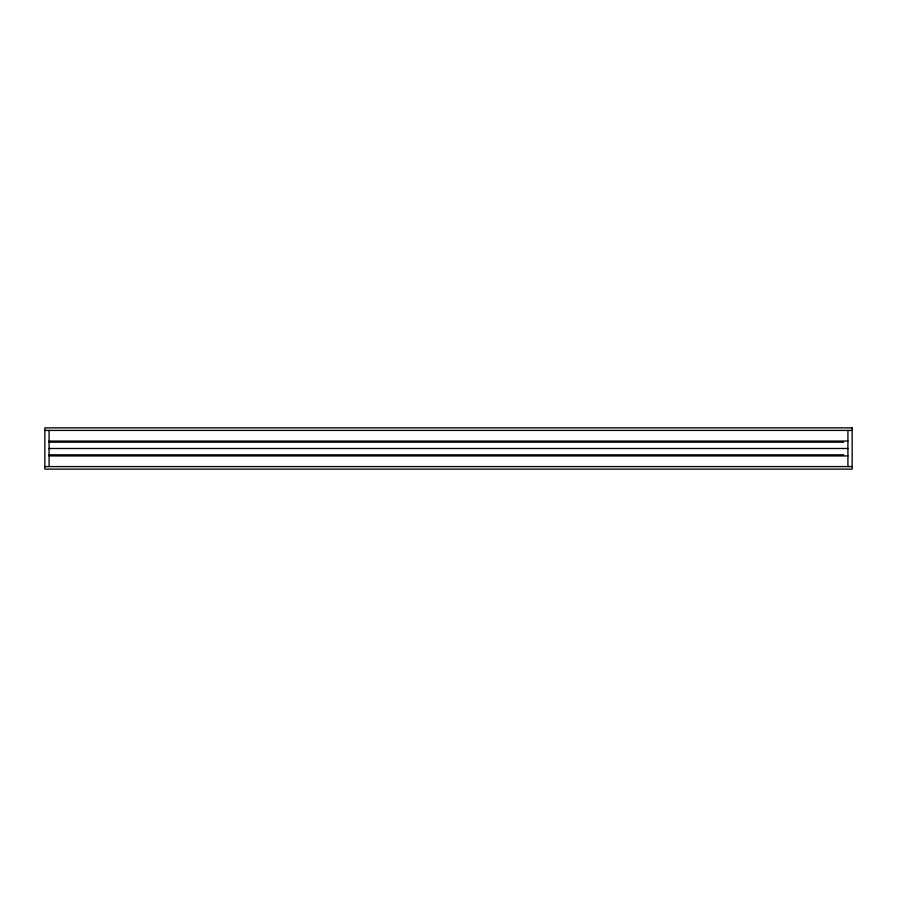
<?xml version="1.0" encoding="UTF-8"?>
<svg xmlns="http://www.w3.org/2000/svg" width="897" height="897" viewBox="0 0 897 897"><rect width="100%" height="100%" fill="white"/><g stroke="black" fill="none" stroke-linecap="round" stroke-linejoin="round"><path stroke-width="1.35" d="M44.85 430.414L852.15 430.414M49.077 441.066L847.923 441.066M49.077 442.187L843.696 442.187M49.077 448.5L847.923 448.5M49.077 454.813L843.696 454.813M49.077 455.934L847.923 455.934M44.85 466.586L852.15 466.586M847.923 430.414L847.923 466.586M49.077 430.414L49.077 466.586M852.15 427.869L44.85 427.869L44.85 469.131L852.15 469.131L852.15 427.869"/></g></svg>
